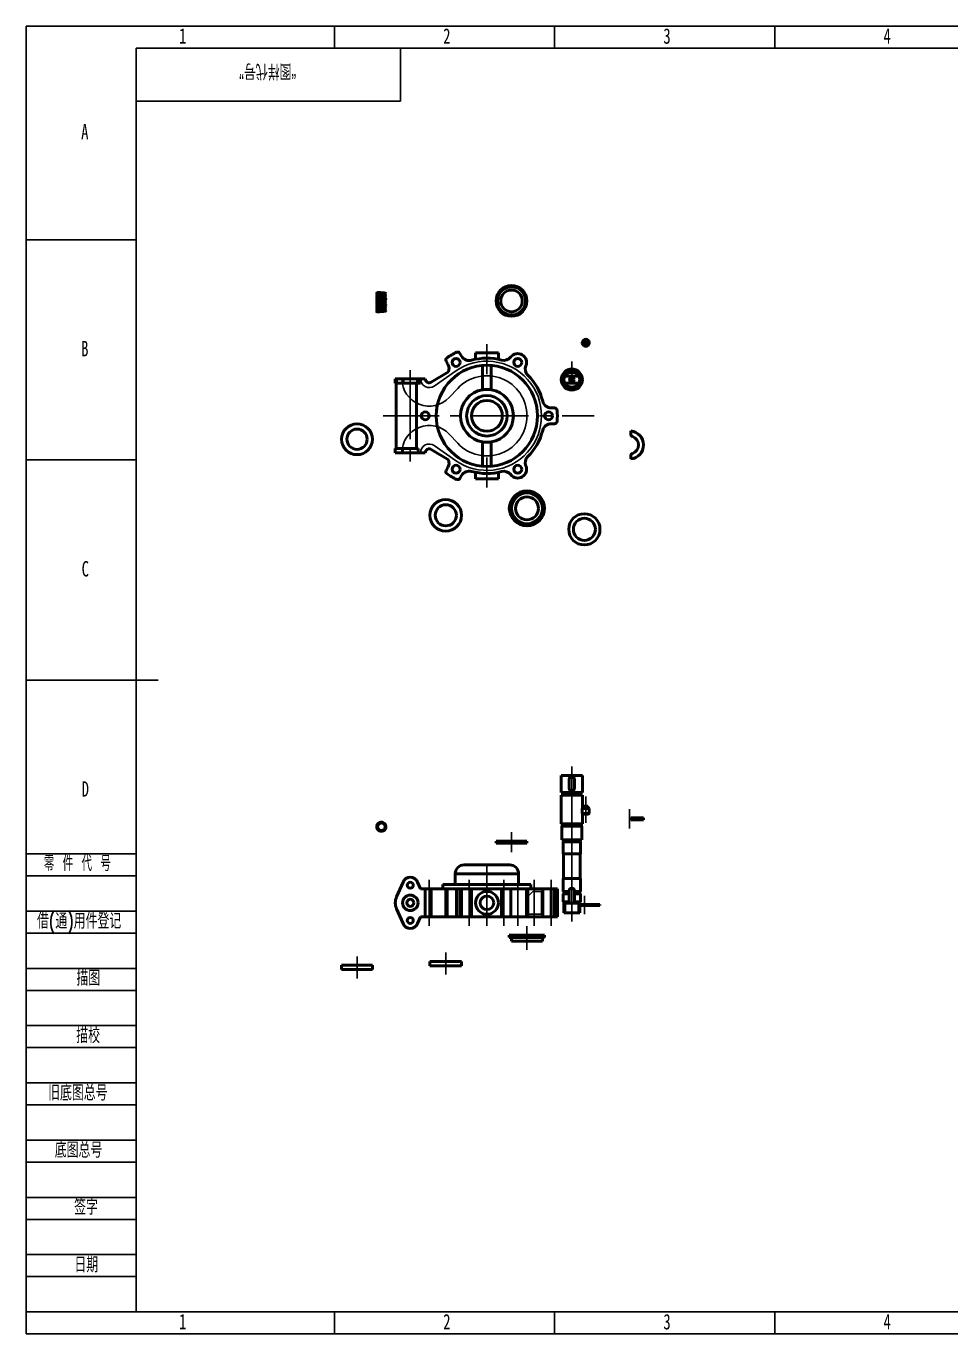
# Model space of a CAD drawing. Header units: millimetres. Extents: x 0 to 420, y 0 to 297.
# Drawn here: x 0 to 210, y 0 to 297 of the extents above; entities that cross this region are included whole.
import ezdxf

# ---------------------------------------------------------------- set-up
doc = ezdxf.new("R2010")
doc.units = ezdxf.units.MM
doc.header["$PDSIZE"] = -1
doc.linetypes.add('CENTERX2', pattern=[20.32, 12.7, -2.54, 2.54, -2.54])
for name, color, linetype in [('10', 7, 'Continuous'), ('5', 7, 'Continuous'), ('9', 7, 'Continuous'), ('SLD-0', 7, 'Continuous')]:
    doc.layers.add(name, color=color, linetype=linetype)
doc.styles.add('SLDTEXTSTYLE0', font='TXT', dxfattribs={"width": 0.7, "bigfont": 'bigfont'})
doc.styles.add('SLDTEXTSTYLE2', font='TXT', dxfattribs={"width": 0.614286, "bigfont": 'bigfont'})
doc.styles.add('SLDTEXTSTYLE4', font='TXT', dxfattribs={"width": 0.7})

msp = doc.modelspace()

# ---------------------------------------------------------------- linework, layer by layer
at = {"color": 7, "linetype": 'Continuous', "lineweight": 50}
for p, q in [((79.85, 236.5), (79.65, 236.5)), ((79.77, 236.39), (79.81, 236.41)), ((102.04, 222.8), (102.04, 221.34)), ((102.04, 222.8), (104.64, 222.8)), ((104.64, 222.8), (107.24, 222.8)), ((107.24, 221.34), (107.24, 222.8)), ((126.3, 225.22), (126.44, 225.22)), ((126.44, 224.98), (126.3, 224.98)), ((127.74, 225.22), (126.44, 225.22)), ((126.44, 224.98), (127.74, 224.98)), ((127.74, 225.22), (127.88, 225.22)), ((127.88, 224.98), (127.74, 224.98)), ((95.4, 220.89), (95.77, 220.25)), ((98.89, 222.05), (98.52, 222.69)), ((103.66, 219.96), (103.66, 214.42)), ((105.62, 214.42), (105.62, 219.96)), ((83.84, 216.9), (83.84, 215.9)), ((83.84, 216.9), (84.12, 216.9)), ((84.12, 215.9), (84.12, 216.9)), ((84.12, 216.9), (85.59, 216.9)), ((85.59, 215.9), (85.59, 216.9)), ((85.59, 216.9), (88.89, 216.9)), ((88.89, 215.9), (88.89, 216.9)), ((88.89, 216.9), (89.55, 216.9)), ((89.55, 215.9), (89.55, 216.9)), ((90.64, 216.9), (89.55, 216.9)), ((92.01, 216.13), (95.89, 218.51)), ((125.53, 217.53), (122.31, 217.53)), ((123.32, 218.64), (123.32, 218.35)), ((123.32, 218.33), (123.32, 218.35)), ((124.52, 218.33), (123.32, 218.33)), ((124.52, 218.35), (124.52, 218.64)), ((124.52, 218.35), (124.52, 218.33)), ((83.84, 215.9), (84.12, 215.9)), ((84.04, 215.9), (84.04, 201.1)), ((84.12, 215.9), (85.59, 215.9)), ((85.59, 215.9), (88.89, 215.9)), ((88.64, 201.1), (88.64, 215.9)), ((88.89, 215.9), (89.55, 215.9)), ((125.53, 215.93), (122.31, 215.93)), ((119.99, 210.3), (119.25, 210.3)), ((119.25, 206.7), (119.99, 206.7)), ((137.31, 204.38), (137.31, 205.07)), ((103.66, 202.58), (103.66, 197.04)), ((105.62, 197.04), (105.62, 202.58)), ((83.84, 201.1), (83.84, 200.1)), ((83.84, 201.1), (85.44, 201.1)), ((83.84, 200.1), (85.44, 200.1)), ((85.44, 201.1), (85.44, 200.1)), ((89.04, 201.1), (85.44, 201.1)), ((89.04, 200.1), (85.44, 200.1)), ((89.04, 200.1), (89.04, 201.1)), ((90.64, 200.1), (89.04, 200.1)), ((92.01, 200.87), (95.89, 198.49)), ((137.31, 198.7), (137.31, 199.4)), ((95.77, 196.74), (95.4, 196.1)), ((98.52, 194.3), (98.89, 194.94)), ((102.04, 195.66), (102.04, 194.2)), ((102.04, 194.2), (104.64, 194.2)), ((104.64, 194.2), (107.24, 194.2)), ((107.24, 194.2), (107.24, 195.66)), ((121.52, 126.83), (121.52, 122.93)), ((126.32, 126.83), (121.52, 126.83)), ((123.32, 125.93), (123.32, 123.93)), ((124.52, 123.93), (124.52, 125.93)), ((126.32, 122.93), (126.32, 126.83)), ((126.32, 122.93), (121.52, 122.93)), ((121.52, 122.33), (121.52, 115.83)), ((126.32, 122.33), (121.52, 122.33)), ((121.92, 122.93), (121.92, 122.33)), ((125.92, 122.33), (125.92, 122.93)), ((126.32, 119.36), (126.32, 122.33)), ((126.99, 120.03), (126.29, 119.33)), ((126.29, 119.33), (126.29, 118.43)), ((127.89, 119.33), (126.29, 119.33)), ((126.99, 120.03), (127.19, 120.03)), ((127.89, 119.33), (127.19, 120.03)), ((127.89, 118.43), (127.89, 119.33)), ((126.32, 115.83), (121.52, 115.83)), ((121.72, 115.83), (121.72, 115.33)), ((126.12, 115.33), (126.12, 115.83)), ((126.29, 118.43), (126.3, 118.43)), ((126.3, 118.43), (126.3, 118.16)), ((126.3, 118.16), (127.88, 118.16)), ((126.3, 118.16), (126.44, 118.03)), ((126.32, 115.83), (126.32, 118.14)), ((126.44, 118.03), (127.74, 118.03)), ((127.74, 118.03), (127.88, 118.16)), ((127.88, 118.43), (127.89, 118.43)), ((127.88, 118.16), (127.88, 118.43)), ((137.31, 117.16), (137.31, 116.76)), ((140.21, 117.16), (137.31, 117.16)), ((140.21, 116.76), (137.31, 116.76)), ((140.21, 116.76), (140.21, 117.16)), ((79.85, 114.95), (79.65, 114.9)), ((79.76, 115.7), (79.73, 115.63)), ((121.62, 115.33), (121.62, 112.23)), ((126.22, 115.33), (121.62, 115.33)), ((126.22, 112.23), (126.22, 115.33)), ((106.73, 111.91), (106.73, 111.41)), ((113.73, 111.91), (106.73, 111.91)), ((113.73, 111.41), (106.73, 111.41)), ((113.73, 111.41), (113.73, 111.91)), ((126.22, 112.23), (121.62, 112.23)), ((121.92, 111.73), (121.92, 109.03)), ((125.92, 111.73), (121.92, 111.73)), ((122.02, 112.23), (122.02, 111.73)), ((125.82, 111.73), (125.82, 112.23)), ((125.92, 109.03), (125.92, 111.73)), ((125.92, 109.03), (121.92, 109.03)), ((122.02, 109.03), (122.02, 103.43)), ((125.82, 103.43), (125.82, 109.03)), ((97.44, 104.49), (97.44, 102.09)), ((111.84, 104.49), (97.44, 104.49)), ((99.44, 106.49), (109.84, 106.49)), ((111.84, 102.09), (111.84, 104.49)), ((85.59, 102.61), (84.12, 99.25)), ((89.55, 101.09), (88.89, 102.61)), ((90.64, 101.09), (89.55, 101.09)), ((90.64, 101.09), (90.64, 94.69)), ((92.01, 101.09), (90.64, 101.09)), ((92.01, 101.09), (92.01, 94.69)), ((92.01, 101.09), (95.32, 101.09)), ((94.64, 102.09), (94.64, 101.09)), ((94.64, 102.09), (114.64, 102.09)), ((95.32, 101.09), (95.32, 94.69)), ((95.32, 101.09), (95.58, 101.09)), ((95.58, 101.09), (95.58, 94.69)), ((97.74, 101.09), (95.58, 101.09)), ((97.74, 94.69), (97.74, 101.09)), ((97.74, 101.09), (98.52, 101.09)), ((98.52, 101.09), (98.52, 94.69)), ((98.89, 101.09), (98.52, 101.09)), ((98.89, 101.09), (98.89, 94.69)), ((101.15, 101.09), (98.89, 101.09)), ((101.15, 101.09), (101.15, 94.69)), ((107.98, 101.09), (101.15, 101.09)), ((107.98, 101.09), (107.98, 94.69)), ((110.06, 101.09), (107.98, 101.09)), ((110.06, 101.09), (110.06, 94.69)), ((113.64, 101.09), (110.06, 101.09)), ((113.64, 94.69), (113.64, 101.09)), ((113.93, 101.09), (113.64, 101.09)), ((113.93, 101.09), (113.93, 94.69)), ((117.31, 101.09), (113.93, 101.09)), ((114.64, 101.09), (114.64, 102.09)), ((117.31, 101.09), (117.31, 94.69)), ((119.25, 101.09), (117.31, 101.09)), ((119.25, 101.09), (119.25, 94.69)), ((119.99, 101.09), (119.25, 101.09)), ((119.99, 94.69), (119.99, 101.09)), ((119.99, 101.09), (120.59, 101.09)), ((120.59, 101.09), (120.59, 94.69)), ((120.64, 101.09), (120.59, 101.09)), ((120.64, 94.69), (120.64, 101.09)), ((121.92, 103.43), (121.92, 100.43)), ((125.92, 103.43), (121.92, 103.43)), ((125.92, 100.43), (125.92, 103.43)), ((123.32, 100.43), (121.92, 100.43)), ((121.92, 99.93), (121.92, 98.1)), ((123.32, 99.93), (121.92, 99.93)), ((121.92, 98.1), (122.19, 97.83)), ((121.92, 98.1), (123.32, 98.1)), ((122.12, 100.43), (122.12, 99.93)), ((123.32, 100.63), (123.32, 100.43)), ((123.32, 99.93), (123.32, 100.43)), ((123.32, 99.93), (123.32, 98.1)), ((123.32, 98.1), (123.32, 97.83)), ((124.52, 100.43), (124.52, 100.63)), ((125.92, 100.43), (124.52, 100.43)), ((124.52, 100.43), (124.52, 99.93)), ((125.92, 99.93), (124.52, 99.93)), ((124.52, 98.1), (124.52, 99.93)), ((124.52, 98.1), (125.92, 98.1)), ((124.52, 97.83), (124.52, 98.1)), ((125.65, 97.83), (125.92, 98.1)), ((125.72, 99.93), (125.72, 100.43)), ((125.92, 98.1), (125.92, 99.93)), ((84.12, 96.53), (85.59, 93.17)), ((122.12, 97.83), (122.12, 95.63)), ((122.12, 97.83), (122.31, 97.83)), ((122.31, 95.63), (122.12, 95.63)), ((122.39, 97.83), (122.31, 97.83)), ((122.31, 95.63), (122.31, 97.83)), ((125.53, 95.63), (122.31, 95.63)), ((122.39, 97.83), (123.32, 97.83)), ((124.52, 97.83), (123.32, 97.83)), ((124.52, 97.83), (125.45, 97.83)), ((125.53, 97.83), (125.45, 97.83)), ((125.53, 97.83), (125.53, 95.63)), ((125.53, 97.83), (125.72, 97.83)), ((125.72, 95.63), (125.53, 95.63)), ((125.72, 95.63), (125.72, 97.83)), ((130.32, 97.51), (125.72, 97.51)), ((130.32, 97.31), (125.72, 97.31)), ((130.32, 97.31), (130.32, 97.51)), ((88.89, 93.17), (89.55, 94.69)), ((90.64, 94.69), (89.55, 94.69)), ((92.01, 94.69), (90.64, 94.69)), ((92.01, 94.69), (95.32, 94.69)), ((95.58, 94.69), (95.32, 94.69)), ((97.74, 94.69), (95.58, 94.69)), ((98.52, 94.69), (97.74, 94.69)), ((98.89, 94.69), (98.52, 94.69)), ((101.15, 94.69), (98.89, 94.69)), ((107.98, 94.69), (101.15, 94.69)), ((110.06, 94.69), (107.98, 94.69)), ((113.64, 94.69), (110.06, 94.69)), ((113.93, 94.69), (113.64, 94.69)), ((117.31, 94.69), (113.93, 94.69)), ((119.25, 94.69), (117.31, 94.69)), ((119.99, 94.69), (119.25, 94.69)), ((120.59, 94.69), (119.99, 94.69)), ((120.64, 94.69), (120.59, 94.69)), ((109.73, 90.58), (109.73, 89.98)), ((117.73, 90.58), (109.73, 90.58)), ((117.73, 89.98), (109.73, 89.98)), ((110.23, 89.98), (110.23, 89.18)), ((117.23, 89.18), (110.23, 89.18)), ((117.23, 89.18), (117.23, 89.98)), ((117.73, 89.98), (117.73, 90.58)), ((71.64, 83.72), (71.64, 82.72)), ((78.64, 83.72), (71.64, 83.72)), ((78.64, 82.72), (78.64, 83.72)), ((91.7, 84.59), (91.7, 83.59)), ((98.9, 84.59), (91.7, 84.59)), ((98.9, 83.59), (91.7, 83.59)), ((98.9, 83.59), (98.9, 84.59)), ((78.64, 82.72), (71.64, 82.72))]:
    msp.add_line(p, q, dxfattribs=at)
at = {"color": 7, "linetype": 'CENTERX2'}
for p, q in [((85.34, 216.9), (89.54, 216.9)), ((81.06, 208.5), (128.98, 208.5))]:
    msp.add_line(p, q, dxfattribs=at)
at = {"color": 7, "linetype": 'Continuous'}
for p, q in [((97.51, 218.65), (92.68, 215.26)), ((97.49, 218.63), (97.49, 218.63)), ((98, 214.73), (96.06, 212.65)), ((98, 202.27), (96.06, 204.34)), ((97.51, 198.35), (92.68, 201.73)), ((97.49, 198.36), (97.49, 198.36)), ((115.06, 100.49), (113.74, 99.09)), ((113.74, 99.09), (113.74, 95.29)), ((115.06, 100.49), (117.04, 100.49)), ((117.04, 95.29), (117.04, 100.49)), ((117.04, 95.29), (113.74, 95.29))]:
    msp.add_line(p, q, dxfattribs=at)
at = {"color": 7, "linetype": 'Continuous', "lineweight": 50, "flags": 128}
msp.add_lwpolyline([(79.63, 115.25), (79.62, 115.17), (79.64, 114.94), (79.72, 114.72), (79.84, 114.53), (80, 114.36), (80.19, 114.24), (80.41, 114.16), (80.64, 114.13), (80.87, 114.14), (81.09, 114.21), (81.29, 114.33), (81.46, 114.48), (81.59, 114.67), (81.68, 114.88), (81.72, 115.11), (81.71, 115.34), (81.64, 115.56), (81.54, 115.76), (81.39, 115.93), (81.04, 116.16), (80.84, 116.21), (80.57, 116.22), (80.24, 116.13), (79.9, 115.89), (79.76, 115.7), (79.66, 115.47), (79.62, 115.22), (79.62, 115.22)], dxfattribs=at)
at = {"color": 7, "linetype": 'Continuous', "lineweight": 50}
for centre, radius in [((110.23, 234.6), 3.5), ((110.23, 234.6), 3.2), ((110.23, 234.6), 2.45), ((104.64, 208.5), 11.5), ((97.64, 220.62), 0.9), ((111.64, 220.62), 0.9), ((123.92, 216.73), 2.4), ((123.92, 216.73), 2.3), ((123.92, 216.73), 0.5), ((123.92, 216.73), 0.2), ((104.64, 208.5), 4.6), ((104.64, 208.5), 3.5), ((90.64, 208.5), 0.9), ((118.64, 208.5), 0.9), ((75.14, 203.18), 3.5), ((75.14, 203.18), 2.3), ((97.64, 196.37), 0.9), ((111.64, 196.37), 0.9), ((113.73, 187.48), 4), ((113.73, 187.48), 3.5), ((95.3, 185.91), 3.6), ((95.3, 185.91), 2.4), ((113.73, 187.48), 2.6), ((126.77, 182.72), 3.55), ((126.77, 182.72), 2.5), ((87.24, 101.89), 0.68), ((87.24, 97.89), 1.75), ((87.24, 97.89), 0.8), ((104.64, 97.89), 2.6), ((104.64, 97.89), 1.55), ((87.24, 93.89), 0.68)]:
    msp.add_circle(centre, radius, dxfattribs=at)
for centre, radius, start, end in [((79.75, 236.5), 0.0966, 178.607, 1.393), ((127.09, 225.1), 0.8, 8.6269, 171.3731), ((127.09, 225.1), 0.665, 10.4008, 169.5992), ((104.64, 208.5), 16, 115.5309, 124.4691), ((98, 222.39), 0.6, 30, 115.5309), ((127.09, 225.1), 0.8, 171.3731, 188.6269), ((127.09, 225.1), 0.8, 188.6269, 351.3731), ((127.09, 225.1), 0.665, 190.4008, 349.5992), ((127.09, 225.1), 0.8, 351.3731, 8.6269), ((95.92, 221.19), 0.6, 124.4691, 210), ((94.04, 219.25), 2, 338.0715, 30), ((100.62, 223.05), 2, 210, 285.4245), ((104.64, 208.5), 13.1, 75.1995, 105.4245), ((108.49, 223.1), 2, 255.1995, 321.7816), ((111.64, 220.62), 2, 338.2184, 141.7816), ((115.35, 219.14), 2, 158.2184, 224.8005), ((91.54, 216.9), 0.9, 180, 301.4417), ((104.64, 208.5), 13.1, 14.5755, 44.8005), ((123.92, 216.73), 2, 107.4576, 72.5424), ((123.92, 216.73), 1.8, 153.6122, 206.3878), ((123.92, 216.73), 1.73, 110.3003, 152.4458), ((123.92, 216.73), 1.73, 27.5542, 69.6997), ((123.92, 216.73), 1.8, 333.6122, 26.3878), ((104.64, 208.5), 6, 99.4108, 260.5892), ((104.64, 208.5), 6, 279.4108, 80.5892), ((123.92, 216.73), 1.73, 207.5542, 332.4458), ((119.25, 212.3), 2, 194.5755, 270), ((119.99, 209.7), 0.6, 4.4691, 90), ((104.64, 208.5), 16, 355.5309, 4.4691), ((104.64, 208.5), 13.1, 315.1995, 345.4245), ((119.25, 204.7), 2, 90, 165.4245), ((119.99, 207.3), 0.6, 270, 355.5309), ((137.01, 201.89), 3.2, 275.3794, 84.6206), ((137.91, 204.38), 0.6, 180, 250.1461), ((137.01, 201.89), 2.05, 289.8539, 70.1461), ((91.54, 200.1), 0.9, 58.5583, 180), ((115.35, 197.86), 2, 135.1995, 201.7816), ((137.91, 199.4), 0.6, 109.8539, 180), ((95.92, 195.8), 0.6, 150, 235.5309), ((94.04, 197.74), 2, 330, 21.9285), ((111.64, 196.37), 2, 218.2184, 21.7816), ((104.64, 208.5), 16, 235.5309, 244.4691), ((98, 194.6), 0.6, 244.4691, 330), ((100.62, 193.94), 2, 74.5755, 150), ((104.64, 208.5), 13.1, 254.5755, 284.8005), ((108.49, 193.9), 2, 38.2184, 104.8005), ((79.62, 115.41), 0.51, 273.6821, 296.3166), ((99.44, 104.49), 2, 90, 180), ((109.84, 104.49), 2, 0, 90), ((87.24, 101.89), 1.8, 23.5782, 156.4218), ((87.24, 97.89), 3.4, 156.4218, 203.5782), ((87.24, 93.89), 1.8, 203.5782, 336.4218)]:
    msp.add_arc(centre, radius, start, end, dxfattribs=at)
at = {"color": 7, "linetype": 'Continuous'}
for centre, radius, start, end in [((104.64, 208.5), 12.4, 234.8035, 125.1965), ((91.54, 216.9), 6.2, 180, 316.8064), ((91.54, 216.9), 2, 180, 305.0511), ((104.64, 208.5), 9.1, 223.1936, 136.8064), ((91.54, 200.1), 6.2, 43.1936, 180), ((91.54, 200.1), 2, 54.9489, 180)]:
    msp.add_arc(centre, radius, start, end, dxfattribs=at)
at = {"color": 7, "linetype": 'Continuous', "lineweight": 50}
for points, knots in [([(79.62, 236.5), (79.62, 236.49), (79.62, 236.47), (79.62, 236.45), (79.64, 236.41), (79.67, 236.39), (79.7, 236.37), (79.71, 236.37), (79.72, 236.37)], [0, 0, 0, 0, 0.132687, 0.313532, 0.519332, 0.752029, 0.876916, 1, 1, 1, 1]), ([(79.62, 236.46), (79.62, 236.46), (79.62, 236.45), (79.64, 236.42), (79.67, 236.4), (79.7, 236.39), (79.72, 236.39), (79.72, 236.39)], [0, 0, 0, 0, 0.1149, 0.376717, 0.672826, 0.831765, 1, 1, 1, 1]), ([(79.72, 236.11), (79.71, 236.1), (79.7, 236.1), (79.67, 236.09), (79.64, 236.06), (79.62, 236.03), (79.62, 236), (79.62, 235.97), (79.64, 235.93), (79.67, 235.91), (79.7, 235.89), (79.71, 235.89), (79.72, 235.89)], [0, 0, 0, 0, 0.075589, 0.147365, 0.281096, 0.399296, 0.503, 0.60658, 0.724453, 0.85773, 0.92926, 1, 1, 1, 1]), ([(79.62, 236), (79.62, 235.99), (79.62, 235.97), (79.64, 235.94), (79.67, 235.92), (79.7, 235.91), (79.72, 235.91), (79.72, 235.91)], [0, 0, 0, 0, 0.206255, 0.441245, 0.707013, 0.849666, 1, 1, 1, 1]), ([(79.72, 235.63), (79.71, 235.62), (79.7, 235.62), (79.67, 235.61), (79.64, 235.58), (79.62, 235.55), (79.62, 235.52), (79.62, 235.49), (79.64, 235.45), (79.67, 235.43), (79.7, 235.41), (79.71, 235.41), (79.72, 235.41)], [0, 0, 0, 0, 0.07527, 0.147051, 0.280791, 0.399, 0.502713, 0.606301, 0.724183, 0.857471, 0.929006, 1, 1, 1, 1]), ([(79.62, 235.52), (79.62, 235.51), (79.62, 235.49), (79.64, 235.46), (79.67, 235.44), (79.7, 235.43), (79.72, 235.43), (79.72, 235.43)], [0, 0, 0, 0, 0.206391, 0.441535, 0.707477, 0.850223, 1, 1, 1, 1]), ([(79.72, 235.15), (79.71, 235.14), (79.7, 235.14), (79.67, 235.13), (79.64, 235.1), (79.62, 235.07), (79.62, 235.04), (79.62, 235.01), (79.64, 234.97), (79.67, 234.95), (79.7, 234.93), (79.71, 234.93), (79.72, 234.93)], [0, 0, 0, 0, 0.074954, 0.146739, 0.280488, 0.398705, 0.502425, 0.606021, 0.723911, 0.857208, 0.928748, 1, 1, 1, 1]), ([(79.62, 235.04), (79.62, 235.03), (79.62, 235.01), (79.64, 234.98), (79.67, 234.96), (79.7, 234.95), (79.72, 234.95), (79.72, 234.95)], [0, 0, 0, 0, 0.206525, 0.441822, 0.707935, 0.850773, 1, 1, 1, 1]), ([(79.72, 234.67), (79.71, 234.66), (79.7, 234.66), (79.67, 234.65), (79.64, 234.62), (79.62, 234.59), (79.62, 234.56), (79.62, 234.53), (79.64, 234.49), (79.67, 234.47), (79.7, 234.45), (79.71, 234.45), (79.72, 234.45)], [0, 0, 0, 0, 0.074641, 0.146431, 0.280187, 0.39841, 0.502137, 0.605739, 0.723636, 0.856941, 0.928485, 1, 1, 1, 1]), ([(79.67, 236.39), (79.67, 236.38), (79.69, 236.37), (79.75, 236.35), (79.85, 236.33), (79.94, 236.32), (79.98, 236.32)], [0, 0, 0, 0, 0.254868, 0.506416, 0.757387, 1, 1, 1, 1]), ([(81.57, 236.32), (81.56, 236.32), (81.56, 236.31), (81.48, 236.3), (81.38, 236.28), (81.23, 236.27), (81.03, 236.25), (80.79, 236.23), (80.5, 236.2), (80.23, 236.18), (79.99, 236.16), (79.83, 236.14), (79.7, 236.11), (79.68, 236.09), (79.67, 236.08)], [0, 0, 0, 0, 0.0779904, 0.1499968, 0.2153298, 0.2731215, 0.3690518, 0.4391624, 0.528632, 0.6506929, 0.724817, 0.8080757, 0.8991778, 1, 1, 1, 1]), ([(79.67, 235.91), (79.67, 235.9), (79.69, 235.89), (79.75, 235.87), (79.85, 235.85), (79.94, 235.84), (79.98, 235.84)], [0, 0, 0, 0, 0.2545487, 0.5060935, 0.7570676, 1, 1, 1, 1]), ([(81.57, 235.84), (81.56, 235.84), (81.56, 235.83), (81.48, 235.82), (81.38, 235.8), (81.23, 235.79), (81.03, 235.77), (80.79, 235.75), (80.5, 235.72), (80.23, 235.7), (79.99, 235.68), (79.83, 235.66), (79.7, 235.63), (79.68, 235.61), (79.67, 235.6)], [0, 0, 0, 0, 0.077914, 0.149919, 0.215253, 0.273044, 0.368973, 0.439084, 0.528552, 0.650613, 0.724735, 0.807994, 0.899095, 1, 1, 1, 1]), ([(79.67, 235.43), (79.67, 235.42), (79.69, 235.41), (79.75, 235.39), (79.85, 235.37), (79.94, 235.36), (79.98, 235.36)], [0, 0, 0, 0, 0.2542297, 0.5057712, 0.7567484, 1, 1, 1, 1]), ([(81.57, 235.36), (81.56, 235.36), (81.56, 235.35), (81.48, 235.34), (81.38, 235.32), (81.23, 235.31), (81.03, 235.29), (80.79, 235.27), (80.51, 235.24), (80.23, 235.22), (79.99, 235.2), (79.83, 235.18), (79.7, 235.15), (79.68, 235.13), (79.67, 235.12)], [0, 0, 0, 0, 0.0778378, 0.1498414, 0.2151756, 0.272966, 0.3688936, 0.4390066, 0.5284711, 0.6505332, 0.7246532, 0.8079124, 0.8990122, 1, 1, 1, 1]), ([(79.67, 234.95), (79.67, 234.94), (79.69, 234.93), (79.75, 234.91), (79.85, 234.89), (79.94, 234.88), (79.98, 234.88)], [0, 0, 0, 0, 0.253911, 0.505449, 0.756429, 1, 1, 1, 1]), ([(81.57, 234.88), (81.56, 234.88), (81.56, 234.87), (81.48, 234.86), (81.38, 234.84), (81.23, 234.83), (81.04, 234.81), (80.79, 234.79), (80.51, 234.76), (80.23, 234.74), (80, 234.72), (79.83, 234.7), (79.7, 234.67), (79.68, 234.65), (79.67, 234.64)], [0, 0, 0, 0, 0.0777615, 0.1497638, 0.2150985, 0.2728883, 0.3688144, 0.4389287, 0.5283906, 0.6504534, 0.7245713, 0.8078307, 0.8989295, 1, 1, 1, 1]), ([(79.77, 235.91), (79.77, 235.92), (79.78, 235.93), (79.85, 235.94), (79.95, 235.95), (80.11, 235.97), (80.3, 235.99), (80.54, 236.01), (80.83, 236.03), (81.11, 236.05), (81.34, 236.08), (81.51, 236.1), (81.64, 236.12), (81.66, 236.14), (81.67, 236.15)], [0, 0, 0, 0, 0.077817, 0.149113, 0.214072, 0.272858, 0.367737, 0.43839, 0.528015, 0.650103, 0.72433, 0.806693, 0.899079, 1, 1, 1, 1]), ([(79.77, 235.43), (79.77, 235.44), (79.78, 235.45), (79.85, 235.46), (79.95, 235.47), (80.11, 235.49), (80.3, 235.51), (80.54, 235.53), (80.83, 235.55), (81.11, 235.57), (81.34, 235.6), (81.51, 235.62), (81.64, 235.64), (81.66, 235.66), (81.67, 235.67)], [0, 0, 0, 0, 0.077894, 0.149189, 0.21415, 0.272937, 0.367815, 0.43847, 0.528094, 0.650185, 0.72441, 0.806775, 0.899161, 1, 1, 1, 1]), ([(79.77, 234.95), (79.77, 234.96), (79.78, 234.97), (79.85, 234.98), (79.95, 234.99), (80.11, 235.01), (80.3, 235.03), (80.54, 235.05), (80.83, 235.07), (81.11, 235.09), (81.34, 235.12), (81.51, 235.14), (81.64, 235.16), (81.66, 235.18), (81.67, 235.19)], [0, 0, 0, 0, 0.077971, 0.149265, 0.214228, 0.273015, 0.367894, 0.43855, 0.528173, 0.650266, 0.724491, 0.806858, 0.899244, 1, 1, 1, 1]), ([(79.77, 234.47), (79.77, 234.48), (79.78, 234.49), (79.85, 234.5), (79.95, 234.51), (80.11, 234.53), (80.3, 234.55), (80.54, 234.57), (80.83, 234.59), (81.11, 234.61), (81.34, 234.64), (81.51, 234.66), (81.64, 234.68), (81.66, 234.7), (81.67, 234.71)], [0, 0, 0, 0, 0.078048, 0.149341, 0.214306, 0.273094, 0.367972, 0.43863, 0.528252, 0.650347, 0.724571, 0.80694, 0.899327, 1, 1, 1, 1]), ([(79.85, 236.5), (79.83, 236.5), (79.8, 236.5), (79.84, 236.5), (79.96, 236.5), (80.08, 236.5), (80.14, 236.5), (80.17, 236.5), (80.18, 236.5), (80.19, 236.5)], [0, 0, 0, 0, 0.178757, 0.453168, 0.73003, 0.877472, 0.951192, 0.988058, 1, 1, 1, 1]), ([(79.98, 236.32), (80.04, 236.31), (80.17, 236.3), (80.41, 236.28), (80.66, 236.26), (80.83, 236.24), (80.91, 236.24)], [0, 0, 0, 0, 0.241739, 0.493913, 0.752915, 1, 1, 1, 1]), ([(79.98, 235.84), (80.04, 235.83), (80.17, 235.82), (80.41, 235.8), (80.66, 235.78), (80.83, 235.76), (80.91, 235.76)], [0, 0, 0, 0, 0.241498, 0.493676, 0.752678, 1, 1, 1, 1]), ([(79.98, 235.36), (80.04, 235.35), (80.17, 235.34), (80.41, 235.32), (80.66, 235.3), (80.83, 235.28), (80.91, 235.28)], [0, 0, 0, 0, 0.2412577, 0.493439, 0.7524404, 1, 1, 1, 1]), ([(79.98, 234.88), (80.04, 234.87), (80.17, 234.86), (80.41, 234.84), (80.66, 234.82), (80.83, 234.8), (80.91, 234.8)], [0, 0, 0, 0, 0.241017, 0.493202, 0.752203, 1, 1, 1, 1]), ([(81.67, 236.32), (81.66, 236.33), (81.64, 236.35), (81.53, 236.37), (81.37, 236.4), (81.14, 236.42), (80.86, 236.44), (80.56, 236.47), (80.32, 236.49), (80.21, 236.5), (80.19, 236.5)], [0, 0, 0, 0, 0.121931, 0.24813, 0.379862, 0.516043, 0.656384, 0.801982, 0.951526, 1, 1, 1, 1]), ([(81.67, 235.84), (81.66, 235.85), (81.64, 235.87), (81.53, 235.89), (81.37, 235.92), (81.13, 235.94), (80.86, 235.96), (80.61, 235.98), (80.47, 235.99), (80.43, 236)], [0, 0, 0, 0, 0.140374, 0.285513, 0.43702, 0.59364, 0.755049, 0.922498, 1, 1, 1, 1]), ([(81.67, 235.36), (81.66, 235.37), (81.64, 235.39), (81.53, 235.41), (81.37, 235.44), (81.13, 235.46), (80.86, 235.48), (80.61, 235.5), (80.47, 235.51), (80.43, 235.52)], [0, 0, 0, 0, 0.140514, 0.28565, 0.437159, 0.593775, 0.755185, 0.922631, 1, 1, 1, 1]), ([(81.67, 234.88), (81.66, 234.89), (81.64, 234.91), (81.53, 234.93), (81.37, 234.96), (81.13, 234.98), (80.86, 235), (80.61, 235.02), (80.47, 235.03), (80.43, 235.04)], [0, 0, 0, 0, 0.140654, 0.285787, 0.437297, 0.593909, 0.755322, 0.922764, 1, 1, 1, 1]), ([(81.61, 236.15), (81.6, 236.15), (81.59, 236.15), (81.56, 236.16), (81.54, 236.18), (81.52, 236.21), (81.52, 236.24), (81.52, 236.26), (81.54, 236.3), (81.56, 236.32), (81.59, 236.33), (81.6, 236.33), (81.61, 236.33)], [0, 0, 0, 0, 0.078534, 0.152376, 0.287541, 0.403748, 0.502741, 0.60167, 0.717716, 0.852624, 0.926287, 1, 1, 1, 1]), ([(81.61, 235.67), (81.6, 235.67), (81.59, 235.67), (81.56, 235.68), (81.54, 235.7), (81.52, 235.73), (81.52, 235.76), (81.52, 235.78), (81.54, 235.82), (81.56, 235.84), (81.59, 235.85), (81.6, 235.85), (81.61, 235.85)], [0, 0, 0, 0, 0.078215, 0.152063, 0.287238, 0.403454, 0.502454, 0.601391, 0.717446, 0.852365, 0.926033, 1, 1, 1, 1]), ([(81.61, 235.19), (81.6, 235.19), (81.59, 235.19), (81.56, 235.2), (81.54, 235.22), (81.52, 235.25), (81.52, 235.28), (81.52, 235.3), (81.54, 235.34), (81.56, 235.36), (81.59, 235.37), (81.6, 235.37), (81.61, 235.37)], [0, 0, 0, 0, 0.0779, 0.151753, 0.286936, 0.40316, 0.502167, 0.60111, 0.717174, 0.852102, 0.925775, 1, 1, 1, 1]), ([(81.61, 234.71), (81.6, 234.71), (81.59, 234.71), (81.56, 234.72), (81.54, 234.74), (81.52, 234.77), (81.52, 234.8), (81.52, 234.82), (81.54, 234.86), (81.56, 234.88), (81.59, 234.89), (81.6, 234.89), (81.61, 234.89)], [0, 0, 0, 0, 0.0775884, 0.1514453, 0.2866362, 0.402867, 0.50188, 0.6008291, 0.7168994, 0.851835, 0.9255133, 1, 1, 1, 1]), ([(81.57, 236.33), (81.58, 236.33), (81.59, 236.34), (81.61, 236.34), (81.61, 236.35)], [0, 0, 0, 0, 0.484569, 1, 1, 1, 1]), ([(81.57, 235.85), (81.58, 235.85), (81.59, 235.86), (81.61, 235.86), (81.61, 235.87)], [0, 0, 0, 0, 0.485618, 1, 1, 1, 1]), ([(81.57, 235.37), (81.58, 235.37), (81.59, 235.38), (81.61, 235.38), (81.61, 235.39)], [0, 0, 0, 0, 0.486659, 1, 1, 1, 1]), ([(81.57, 234.89), (81.58, 234.89), (81.59, 234.9), (81.61, 234.9), (81.61, 234.91)], [0, 0, 0, 0, 0.487691, 1, 1, 1, 1]), ([(79.62, 234.56), (79.62, 234.55), (79.62, 234.53), (79.64, 234.5), (79.67, 234.48), (79.7, 234.47), (79.72, 234.47), (79.72, 234.47)], [0, 0, 0, 0, 0.206658, 0.442105, 0.708388, 0.851318, 1, 1, 1, 1]), ([(79.72, 234.19), (79.71, 234.18), (79.7, 234.18), (79.67, 234.17), (79.64, 234.14), (79.62, 234.11), (79.62, 234.08), (79.62, 234.05), (79.64, 234.01), (79.67, 233.99), (79.7, 233.97), (79.71, 233.97), (79.72, 233.97)], [0, 0, 0, 0, 0.074333, 0.146125, 0.279887, 0.398116, 0.501848, 0.605456, 0.72336, 0.856671, 0.928219, 1, 1, 1, 1]), ([(79.62, 234.08), (79.62, 234.07), (79.62, 234.05), (79.64, 234.02), (79.67, 234), (79.7, 233.99), (79.72, 233.99), (79.72, 233.99)], [0, 0, 0, 0, 0.20679, 0.442386, 0.708836, 0.851856, 1, 1, 1, 1]), ([(79.72, 233.71), (79.71, 233.7), (79.7, 233.7), (79.67, 233.69), (79.64, 233.66), (79.62, 233.63), (79.62, 233.6), (79.62, 233.57), (79.64, 233.53), (79.67, 233.51), (79.7, 233.49), (79.71, 233.49), (79.72, 233.49)], [0, 0, 0, 0, 0.074027, 0.145822, 0.279589, 0.397823, 0.501559, 0.605172, 0.723081, 0.856398, 0.927948, 1, 1, 1, 1]), ([(79.62, 233.6), (79.62, 233.59), (79.62, 233.57), (79.64, 233.54), (79.67, 233.52), (79.7, 233.51), (79.72, 233.51), (79.72, 233.51)], [0, 0, 0, 0, 0.206919, 0.442662, 0.709279, 0.852387, 1, 1, 1, 1]), ([(79.72, 233.23), (79.71, 233.22), (79.7, 233.22), (79.67, 233.21), (79.64, 233.18), (79.62, 233.15), (79.62, 233.12), (79.62, 233.09), (79.64, 233.05), (79.67, 233.03), (79.7, 233.01), (79.71, 233.01), (79.72, 233.01)], [0, 0, 0, 0, 0.073726, 0.145522, 0.279293, 0.397531, 0.50127, 0.604887, 0.722799, 0.856121, 0.927674, 1, 1, 1, 1]), ([(79.62, 233.12), (79.62, 233.11), (79.62, 233.09), (79.64, 233.06), (79.67, 233.04), (79.7, 233.03), (79.72, 233.03), (79.72, 233.03)], [0, 0, 0, 0, 0.207048, 0.442936, 0.709716, 0.852912, 1, 1, 1, 1]), ([(79.72, 232.75), (79.71, 232.74), (79.7, 232.74), (79.67, 232.73), (79.64, 232.7), (79.62, 232.67), (79.62, 232.64), (79.62, 232.61), (79.64, 232.57), (79.67, 232.55), (79.7, 232.53), (79.71, 232.53), (79.72, 232.53)], [0, 0, 0, 0, 0.0734277, 0.1452258, 0.278999, 0.397239, 0.5009813, 0.6046004, 0.7225163, 0.855841, 0.9273952, 1, 1, 1, 1]), ([(79.62, 232.64), (79.62, 232.63), (79.62, 232.61), (79.64, 232.58), (79.67, 232.56), (79.7, 232.55), (79.72, 232.55), (79.72, 232.55)], [0, 0, 0, 0, 0.207174, 0.443206, 0.710148, 0.853431, 1, 1, 1, 1]), ([(79.72, 232.27), (79.71, 232.26), (79.7, 232.26), (79.67, 232.25), (79.64, 232.22), (79.62, 232.19), (79.62, 232.16), (79.62, 232.13), (79.63, 232.11), (79.64, 232.09)], [0, 0, 0, 0, 0.1017181, 0.2015792, 0.3876397, 0.552096, 0.6963883, 0.8405096, 1, 1, 1, 1]), ([(79.62, 232.16), (79.62, 232.15), (79.62, 232.13), (79.63, 232.11), (79.65, 232.1), (79.65, 232.09)], [0, 0, 0, 0, 0.403437, 0.863067, 1, 1, 1, 1]), ([(79.84, 232.1), (79.84, 232.1), (79.85, 232.1), (79.85, 232.1), (79.85, 232.1), (79.85, 232.1), (79.85, 232.1), (79.85, 232.1), (79.84, 232.1), (79.84, 232.1), (79.83, 232.1), (79.79, 232.1), (79.71, 232.1), (79.65, 232.1), (79.65, 232.1), (79.65, 232.1)], [0, 0, 0, 0, 0.115632, 0.147337, 0.158525, 0.172487, 0.177632, 0.182819, 0.187448, 0.194792, 0.209322, 0.260523, 0.468652, 0.884541, 1, 1, 1, 1]), ([(79.67, 234.47), (79.67, 234.46), (79.69, 234.45), (79.75, 234.43), (79.85, 234.41), (79.94, 234.4), (79.98, 234.4)], [0, 0, 0, 0, 0.253592, 0.505127, 0.75611, 1, 1, 1, 1]), ([(81.57, 234.4), (81.56, 234.4), (81.56, 234.39), (81.48, 234.38), (81.38, 234.36), (81.23, 234.35), (81.04, 234.33), (80.79, 234.31), (80.51, 234.28), (80.23, 234.26), (80, 234.24), (79.83, 234.22), (79.7, 234.19), (79.68, 234.17), (79.67, 234.16)], [0, 0, 0, 0, 0.077685, 0.149686, 0.215021, 0.272811, 0.368735, 0.438851, 0.52831, 0.650374, 0.724489, 0.807749, 0.898847, 1, 1, 1, 1]), ([(79.67, 233.99), (79.67, 233.98), (79.69, 233.97), (79.75, 233.95), (79.85, 233.93), (79.94, 233.92), (79.98, 233.92)], [0, 0, 0, 0, 0.253272, 0.504804, 0.755791, 1, 1, 1, 1]), ([(81.57, 233.92), (81.56, 233.92), (81.56, 233.91), (81.48, 233.9), (81.38, 233.88), (81.23, 233.87), (81.04, 233.85), (80.79, 233.83), (80.51, 233.8), (80.23, 233.78), (80, 233.76), (79.83, 233.74), (79.7, 233.71), (79.68, 233.69), (79.67, 233.68)], [0, 0, 0, 0, 0.077609, 0.149608, 0.214944, 0.272733, 0.368656, 0.438773, 0.52823, 0.650294, 0.724408, 0.807667, 0.898764, 1, 1, 1, 1]), ([(79.67, 233.51), (79.67, 233.5), (79.69, 233.49), (79.75, 233.47), (79.85, 233.45), (79.94, 233.44), (79.98, 233.44)], [0, 0, 0, 0, 0.252953, 0.504482, 0.755472, 1, 1, 1, 1]), ([(81.57, 233.44), (81.56, 233.44), (81.56, 233.43), (81.48, 233.42), (81.38, 233.4), (81.23, 233.39), (81.04, 233.37), (80.79, 233.35), (80.51, 233.32), (80.23, 233.3), (80, 233.28), (79.83, 233.26), (79.7, 233.23), (79.68, 233.21), (79.67, 233.2)], [0, 0, 0, 0, 0.077533, 0.149531, 0.214867, 0.272655, 0.368577, 0.438695, 0.528149, 0.650214, 0.724326, 0.807586, 0.898681, 1, 1, 1, 1]), ([(79.67, 233.03), (79.67, 233.02), (79.69, 233.01), (79.75, 232.99), (79.85, 232.97), (79.94, 232.96), (79.98, 232.96)], [0, 0, 0, 0, 0.252634, 0.50416, 0.755152, 1, 1, 1, 1]), ([(81.57, 232.96), (81.56, 232.96), (81.56, 232.95), (81.48, 232.94), (81.38, 232.92), (81.23, 232.91), (81.04, 232.89), (80.79, 232.87), (80.51, 232.84), (80.23, 232.82), (80, 232.8), (79.83, 232.78), (79.7, 232.75), (79.68, 232.73), (79.67, 232.72)], [0, 0, 0, 0, 0.0774564, 0.149453, 0.21479, 0.2725774, 0.3684979, 0.4386173, 0.5280688, 0.6501342, 0.7242438, 0.8075041, 0.8985984, 1, 1, 1, 1]), ([(79.67, 232.55), (79.67, 232.54), (79.69, 232.53), (79.75, 232.51), (79.85, 232.49), (79.94, 232.48), (79.98, 232.48)], [0, 0, 0, 0, 0.252315, 0.503837, 0.754833, 1, 1, 1, 1]), ([(81.57, 232.48), (81.56, 232.48), (81.56, 232.47), (81.48, 232.46), (81.38, 232.44), (81.23, 232.43), (81.04, 232.41), (80.79, 232.39), (80.51, 232.36), (80.23, 232.34), (80, 232.32), (79.83, 232.3), (79.7, 232.27), (79.68, 232.25), (79.67, 232.24)], [0, 0, 0, 0, 0.07738, 0.149375, 0.214713, 0.2725, 0.368419, 0.438539, 0.527988, 0.650054, 0.724162, 0.807422, 0.898516, 1, 1, 1, 1]), ([(79.77, 233.99), (79.77, 234), (79.78, 234.01), (79.85, 234.02), (79.95, 234.03), (80.11, 234.05), (80.3, 234.07), (80.54, 234.09), (80.83, 234.11), (81.11, 234.13), (81.34, 234.16), (81.51, 234.18), (81.64, 234.2), (81.66, 234.22), (81.67, 234.23)], [0, 0, 0, 0, 0.078125, 0.149417, 0.214385, 0.273172, 0.36805, 0.43871, 0.52833, 0.650429, 0.724652, 0.807022, 0.899409, 1, 1, 1, 1]), ([(79.77, 233.51), (79.77, 233.52), (79.78, 233.53), (79.85, 233.54), (79.95, 233.55), (80.11, 233.57), (80.3, 233.59), (80.54, 233.61), (80.83, 233.63), (81.11, 233.65), (81.34, 233.68), (81.51, 233.7), (81.64, 233.72), (81.66, 233.74), (81.67, 233.75)], [0, 0, 0, 0, 0.078202, 0.149493, 0.214463, 0.27325, 0.368129, 0.438789, 0.528409, 0.65051, 0.724732, 0.807105, 0.899492, 1, 1, 1, 1]), ([(79.77, 233.03), (79.77, 233.04), (79.78, 233.05), (79.85, 233.06), (79.95, 233.07), (80.11, 233.09), (80.3, 233.11), (80.55, 233.13), (80.83, 233.15), (81.11, 233.17), (81.34, 233.2), (81.51, 233.22), (81.64, 233.24), (81.66, 233.26), (81.67, 233.27)], [0, 0, 0, 0, 0.0782789, 0.1495693, 0.2145406, 0.2733289, 0.368207, 0.4388692, 0.5284882, 0.6505914, 0.7248126, 0.8071868, 0.8995746, 1, 1, 1, 1]), ([(79.77, 232.55), (79.77, 232.56), (79.78, 232.57), (79.85, 232.58), (79.96, 232.59), (80.11, 232.61), (80.3, 232.63), (80.55, 232.65), (80.83, 232.67), (81.11, 232.69), (81.34, 232.72), (81.51, 232.74), (81.64, 232.76), (81.66, 232.78), (81.67, 232.79)], [0, 0, 0, 0, 0.0783559, 0.1496453, 0.2146187, 0.2734073, 0.3682854, 0.4389491, 0.5285671, 0.6506728, 0.7248931, 0.8072691, 0.8996573, 1, 1, 1, 1]), ([(79.84, 232.1), (79.85, 232.1), (79.87, 232.1), (79.96, 232.11), (80.11, 232.13), (80.3, 232.15), (80.55, 232.17), (80.83, 232.19), (81.11, 232.21), (81.34, 232.24), (81.51, 232.26), (81.64, 232.28), (81.66, 232.3), (81.67, 232.31)], [0, 0, 0, 0, 0.025559, 0.100023, 0.167397, 0.276129, 0.357113, 0.459817, 0.599756, 0.684813, 0.77922, 0.885099, 1, 1, 1, 1]), ([(80.07, 232.1), (80.02, 232.1), (79.92, 232.1), (79.87, 232.1), (79.85, 232.1)], [0, 0, 0, 0, 0.453994, 1, 1, 1, 1]), ([(79.98, 234.4), (80.04, 234.39), (80.17, 234.38), (80.41, 234.36), (80.66, 234.34), (80.83, 234.32), (80.91, 234.32)], [0, 0, 0, 0, 0.240776, 0.492964, 0.751966, 1, 1, 1, 1]), ([(79.98, 233.92), (80.04, 233.91), (80.17, 233.9), (80.41, 233.88), (80.66, 233.86), (80.83, 233.84), (80.91, 233.84)], [0, 0, 0, 0, 0.240536, 0.492727, 0.751728, 1, 1, 1, 1]), ([(79.98, 233.44), (80.04, 233.43), (80.17, 233.42), (80.41, 233.4), (80.66, 233.38), (80.83, 233.36), (80.91, 233.36)], [0, 0, 0, 0, 0.240295, 0.49249, 0.751491, 1, 1, 1, 1]), ([(79.98, 232.96), (80.04, 232.95), (80.17, 232.94), (80.41, 232.92), (80.66, 232.9), (80.83, 232.88), (80.91, 232.88)], [0, 0, 0, 0, 0.240054, 0.492252, 0.751254, 1, 1, 1, 1]), ([(79.98, 232.48), (80.04, 232.47), (80.17, 232.46), (80.41, 232.44), (80.66, 232.42), (80.83, 232.4), (80.91, 232.4)], [0, 0, 0, 0, 0.239813, 0.492015, 0.751016, 1, 1, 1, 1]), ([(81.67, 234.4), (81.66, 234.41), (81.64, 234.43), (81.53, 234.45), (81.36, 234.48), (81.13, 234.5), (80.86, 234.52), (80.61, 234.54), (80.47, 234.55), (80.43, 234.56)], [0, 0, 0, 0, 0.140794, 0.285924, 0.437436, 0.594044, 0.755459, 0.922897, 1, 1, 1, 1]), ([(81.67, 233.92), (81.66, 233.93), (81.64, 233.95), (81.53, 233.97), (81.36, 234), (81.13, 234.02), (80.86, 234.04), (80.61, 234.06), (80.47, 234.07), (80.43, 234.08)], [0, 0, 0, 0, 0.140934, 0.286061, 0.437575, 0.594179, 0.755595, 0.92303, 1, 1, 1, 1]), ([(81.67, 233.44), (81.66, 233.45), (81.64, 233.47), (81.53, 233.49), (81.36, 233.52), (81.13, 233.54), (80.86, 233.56), (80.61, 233.58), (80.47, 233.59), (80.43, 233.6)], [0, 0, 0, 0, 0.141075, 0.286198, 0.437713, 0.594314, 0.755732, 0.923164, 1, 1, 1, 1]), ([(81.67, 232.96), (81.66, 232.97), (81.64, 232.99), (81.53, 233.01), (81.36, 233.04), (81.13, 233.06), (80.86, 233.08), (80.61, 233.1), (80.47, 233.11), (80.43, 233.12)], [0, 0, 0, 0, 0.141215, 0.286335, 0.437852, 0.594448, 0.755869, 0.923297, 1, 1, 1, 1]), ([(81.67, 232.48), (81.66, 232.49), (81.64, 232.51), (81.53, 232.53), (81.36, 232.56), (81.13, 232.58), (80.86, 232.6), (80.61, 232.62), (80.47, 232.63), (80.43, 232.64)], [0, 0, 0, 0, 0.141355, 0.286472, 0.437991, 0.594583, 0.756005, 0.92343, 1, 1, 1, 1]), ([(81.61, 234.23), (81.6, 234.23), (81.59, 234.23), (81.56, 234.24), (81.54, 234.26), (81.52, 234.29), (81.52, 234.32), (81.52, 234.34), (81.54, 234.38), (81.56, 234.4), (81.59, 234.41), (81.6, 234.41), (81.61, 234.41)], [0, 0, 0, 0, 0.07728, 0.151141, 0.286338, 0.402574, 0.501592, 0.600547, 0.716623, 0.851565, 0.925247, 1, 1, 1, 1]), ([(81.61, 233.75), (81.6, 233.75), (81.59, 233.75), (81.56, 233.76), (81.54, 233.78), (81.52, 233.81), (81.52, 233.84), (81.52, 233.86), (81.54, 233.9), (81.56, 233.92), (81.59, 233.93), (81.6, 233.93), (81.61, 233.93)], [0, 0, 0, 0, 0.076976, 0.150839, 0.286041, 0.402282, 0.501305, 0.600263, 0.716344, 0.851292, 0.924977, 1, 1, 1, 1]), ([(81.61, 233.27), (81.6, 233.27), (81.59, 233.27), (81.56, 233.28), (81.54, 233.3), (81.52, 233.33), (81.52, 233.36), (81.52, 233.38), (81.54, 233.42), (81.56, 233.44), (81.59, 233.45), (81.6, 233.45), (81.61, 233.45)], [0, 0, 0, 0, 0.076675, 0.15054, 0.285747, 0.401991, 0.501017, 0.599978, 0.716063, 0.851015, 0.924703, 1, 1, 1, 1]), ([(81.61, 232.79), (81.6, 232.79), (81.59, 232.79), (81.56, 232.8), (81.54, 232.82), (81.52, 232.85), (81.52, 232.88), (81.52, 232.9), (81.54, 232.94), (81.56, 232.96), (81.59, 232.97), (81.6, 232.97), (81.61, 232.97)], [0, 0, 0, 0, 0.076378, 0.150245, 0.285454, 0.401701, 0.500729, 0.599693, 0.71578, 0.850735, 0.924424, 1, 1, 1, 1]), ([(81.61, 232.31), (81.6, 232.31), (81.59, 232.31), (81.56, 232.32), (81.54, 232.34), (81.52, 232.37), (81.52, 232.4), (81.52, 232.42), (81.54, 232.46), (81.56, 232.48), (81.59, 232.49), (81.6, 232.49), (81.61, 232.49)], [0, 0, 0, 0, 0.076085, 0.149953, 0.285163, 0.401411, 0.50044, 0.599406, 0.715495, 0.850452, 0.924142, 1, 1, 1, 1]), ([(81.55, 233.44), (81.56, 233.44), (81.57, 233.45), (81.59, 233.46), (81.61, 233.46), (81.61, 233.47)], [0, 0, 0, 0, 0.310066, 0.648638, 1, 1, 1, 1]), ([(81.55, 232.48), (81.56, 232.48), (81.57, 232.49), (81.59, 232.5), (81.61, 232.5), (81.61, 232.51)], [0, 0, 0, 0, 0.3109271, 0.6504392, 1, 1, 1, 1]), ([(81.57, 234.41), (81.58, 234.41), (81.59, 234.42), (81.61, 234.42), (81.61, 234.43)], [0, 0, 0, 0, 0.488714, 1, 1, 1, 1]), ([(81.57, 233.93), (81.58, 233.93), (81.59, 233.94), (81.61, 233.94), (81.61, 233.95)], [0, 0, 0, 0, 0.489728, 1, 1, 1, 1]), ([(81.57, 232.97), (81.58, 232.97), (81.59, 232.98), (81.61, 232.98), (81.61, 232.99)], [0, 0, 0, 0, 0.491725, 1, 1, 1, 1]), ([(124.52, 218.64), (124.51, 218.64), (124.5, 218.64), (124.4, 218.67), (124.25, 218.7), (124.07, 218.73), (123.86, 218.73), (123.67, 218.72), (123.5, 218.69), (123.38, 218.66), (123.32, 218.64), (123.32, 218.64), (123.32, 218.64)], [0, 0, 0, 0, 0.104038, 0.207959, 0.314868, 0.423943, 0.529873, 0.632457, 0.736269, 0.844079, 0.952872, 1, 1, 1, 1]), ([(105.62, 214.42), (105.47, 214.44), (105.19, 214.48), (104.66, 214.51), (104.15, 214.48), (103.82, 214.44), (103.67, 214.42), (103.66, 214.42)], [0, 0, 0, 0, 0.243978, 0.48817, 0.727403, 0.965929, 1, 1, 1, 1]), ([(103.66, 202.58), (103.8, 202.56), (104.09, 202.51), (104.61, 202.49), (105.12, 202.51), (105.45, 202.55), (105.6, 202.58), (105.62, 202.58)], [0, 0, 0, 0, 0.243978, 0.48817, 0.727403, 0.965929, 1, 1, 1, 1]), ([(124.52, 125.93), (124.51, 126), (124.5, 126.13), (124.4, 126.31), (124.25, 126.44), (124.06, 126.52), (123.86, 126.54), (123.66, 126.49), (123.5, 126.37), (123.38, 126.21), (123.32, 126.05), (123.32, 125.96), (123.32, 125.93)], [0, 0, 0, 0, 0.105065, 0.210049, 0.317118, 0.42565, 0.531967, 0.635945, 0.740887, 0.848664, 0.956928, 1, 1, 1, 1]), ([(123.32, 123.93), (123.32, 123.86), (123.34, 123.73), (123.44, 123.55), (123.59, 123.42), (123.77, 123.34), (123.98, 123.32), (124.17, 123.37), (124.34, 123.49), (124.46, 123.65), (124.51, 123.81), (124.52, 123.9), (124.52, 123.93)], [0, 0, 0, 0, 0.105065, 0.210049, 0.317118, 0.42565, 0.531967, 0.635945, 0.740887, 0.848664, 0.956928, 1, 1, 1, 1]), ([(79.85, 114.95), (79.83, 115.02), (79.8, 115.19), (79.84, 115.47), (79.96, 115.71), (80.08, 115.85), (80.14, 115.92), (80.18, 115.96), (80.19, 115.98), (80.2, 115.99), (80.2, 115.99), (80.2, 116), (80.2, 116), (80.19, 116), (80.19, 116), (80.18, 116.01), (80.13, 116), (80.02, 115.95), (79.86, 115.82), (79.7, 115.59), (79.61, 115.3), (79.62, 115.06), (79.65, 114.93), (79.65, 114.9)], [0, 0, 0, 0, 0.07998, 0.202757, 0.326631, 0.3926, 0.425584, 0.442079, 0.450646, 0.454939, 0.456734, 0.458547, 0.459669, 0.46079, 0.462409, 0.465451, 0.475583, 0.51548, 0.614802, 0.716621, 0.839177, 0.96789, 1, 1, 1, 1]), ([(79.85, 114.95), (79.83, 115.02), (79.81, 115.15), (79.83, 115.39), (79.94, 115.65), (80.14, 115.86), (80.35, 115.97), (80.54, 116.02), (80.72, 116.03), (80.9, 116), (81.07, 115.93), (81.23, 115.82), (81.35, 115.69), (81.45, 115.53), (81.51, 115.35), (81.52, 115.16), (81.5, 114.97), (81.44, 114.8), (81.34, 114.64), (81.2, 114.51), (81.05, 114.41), (80.87, 114.34), (80.68, 114.32), (80.5, 114.34), (80.32, 114.39), (80.16, 114.49), (80.02, 114.62), (79.91, 114.77), (79.85, 114.9), (79.84, 114.98), (79.84, 115)], [0, 0, 0, 0, 0.037661, 0.072411, 0.135044, 0.187608, 0.231147, 0.265436, 0.298455, 0.332295, 0.366186, 0.40067, 0.435563, 0.46996, 0.504649, 0.539515, 0.573867, 0.608631, 0.643453, 0.67779, 0.712612, 0.747374, 0.781723, 0.816585, 0.851271, 0.885665, 0.920556, 0.955154, 0.989625, 1, 1, 1, 1]), ([(124.52, 100.63), (124.51, 100.7), (124.5, 100.83), (124.4, 101), (124.25, 101.14), (124.07, 101.22), (123.86, 101.24), (123.67, 101.19), (123.5, 101.08), (123.38, 100.92), (123.32, 100.76), (123.32, 100.66), (123.32, 100.63)], [0, 0, 0, 0, 0.104038, 0.207959, 0.314868, 0.423943, 0.529873, 0.632457, 0.736269, 0.844079, 0.952872, 1, 1, 1, 1])]:
    msp.add_open_spline(points, degree=3, knots=knots, dxfattribs=at)
at = {"color": 7, "linetype": 'Continuous'}
for p in [(123.92, 216.73), (123.92, 216.73), (117.04, 97.89)]:
    msp.add_point(p, dxfattribs=at)
at = {"layer": '10', "linetype": 'CENTERX2'}
for p, q in [((104.64, 217.96), (104.64, 224.8)), ((123.92, 220.81), (123.92, 215.96)), ((87.24, 215.9), (87.24, 218.9)), ((87.24, 215.9), (87.24, 201.1)), ((87.24, 201.1), (87.24, 198.1)), ((104.64, 192.2), (104.64, 199.04)), ((123.92, 122.93), (123.92, 128.83)), ((123.92, 122.33), (123.92, 122.93)), ((123.92, 115.83), (123.92, 122.33)), ((127.09, 122.03), (127.09, 116.03)), ((137.01, 114.76), (137.01, 119.16)), ((123.92, 115.33), (123.92, 115.83)), ((110.23, 109.41), (110.23, 113.91)), ((123.92, 112.23), (123.92, 115.33)), ((123.92, 111.73), (123.92, 112.23)), ((123.92, 109.03), (123.92, 111.73)), ((123.92, 103.43), (123.92, 109.03)), ((104.64, 106.49), (104.64, 102.09)), ((91.54, 103.09), (91.54, 92.69)), ((100.62, 103.09), (100.62, 92.69)), ((104.64, 102.09), (104.64, 101.09)), ((104.64, 101.09), (104.64, 92.69)), ((108.49, 103.09), (108.49, 92.69)), ((111.64, 103.09), (111.64, 92.69)), ((115.35, 103.09), (115.35, 92.69)), ((119.25, 103.09), (119.25, 92.69)), ((123.92, 100.43), (123.92, 103.43)), ((123.92, 100.43), (123.92, 99.93)), ((123.92, 98.1), (123.92, 99.93)), ((123.92, 98.1), (123.92, 97.83)), ((126.77, 95.31), (126.77, 99.51)), ((123.92, 97.83), (123.92, 93.63)), ((113.73, 89.98), (113.73, 92.58)), ((113.73, 87.18), (113.73, 89.98)), ((95.3, 81.59), (95.3, 86.59)), ((75.14, 80.72), (75.14, 85.72))]:
    msp.add_line(p, q, dxfattribs=at)
at = {"layer": '10', "color": 7}
for p, q in [((0, 109), (25, 109)), ((0, 104), (25, 104)), ((0, 96), (25, 96)), ((0, 91), (25, 91)), ((0, 83), (25, 83)), ((0, 78), (25, 78)), ((0, 70), (25, 70)), ((0, 65), (25, 65)), ((0, 57), (25, 57)), ((0, 52), (25, 52)), ((0, 44), (25, 44)), ((0, 39), (25, 39)), ((0, 31), (25, 31)), ((0, 26), (25, 26)), ((0, 18), (25, 18)), ((0, 13), (25, 13))]:
    msp.add_line(p, q, dxfattribs=at)
at = {"layer": '5'}
for p, q in [((70, 297), (70, 292)), ((120, 297), (120, 292)), ((170, 297), (170, 292)), ((0, 248.5), (25, 248.5)), ((0, 198.5), (25, 198.5)), ((70, 0), (70, 5)), ((120, 0), (120, 5)), ((170, 0), (170, 5))]:
    msp.add_line(p, q, dxfattribs=at)
at = {"layer": '5', "color": 7, "lineweight": 25}
for p, q in [((415, 292), (25, 292)), ((25, 292), (25, 5)), ((85, 280), (85, 292)), ((25, 280), (85, 280)), ((0, 5), (415, 5))]:
    msp.add_line(p, q, dxfattribs=at)
at = {"layer": '5', "lineweight": 25}
msp.add_line((0, 148.5), (30, 148.5), dxfattribs=at)
at = {"layer": '9', "color": 7}
for p, q in [((420, 297), (0, 297)), ((0, 297), (0, 0)), ((0, 0), (420, 0))]:
    msp.add_line(p, q, dxfattribs=at)

# ---------------------------------------------------------------- texts
at = {"layer": '10', "char_height": 3.5, "attachment_point": 2, "style": 'SLDTEXTSTYLE4'}
for s, insert in [('1', (35.54, 296.51)), ('2', (95.54, 296.51)), ('3', (145.54, 296.51)), ('4', (195.54, 296.51)), ('A', (13.32, 274.76)), ('B', (13.32, 225.51)), ('C', (13.43, 175.51)), ('D', (13.43, 125.51)), ('1', (35.54, 4.51)), ('2', (95.54, 4.51)), ('3', (145.54, 4.51)), ('4', (195.54, 4.51))]:
    msp.add_mtext(s, dxfattribs=dict(at, insert=insert))
at = {"layer": '10', "color": 7, "char_height": 3.5}
for s, insert, attachment_point, style in [('零 件 代 号', (4.02, 108.59), 1, 'SLDTEXTSTYLE2'), ('借(通)用件登记', (2.47, 95.5), 1, 'SLDTEXTSTYLE0'), ('描图', (14.11, 82.55), 2, 'SLDTEXTSTYLE0'), ('描校', (14.08, 69.52), 2, 'SLDTEXTSTYLE0'), ('旧底图总号', (5, 56.49), 1, 'SLDTEXTSTYLE0'), ('底图总号', (6.5, 43.49), 1, 'SLDTEXTSTYLE0'), ('签字', (13.59, 30.54), 2, 'SLDTEXTSTYLE0'), ('日期', (13.66, 17.44), 2, 'SLDTEXTSTYLE0')]:
    msp.add_mtext(s, dxfattribs=dict(at, insert=insert, attachment_point=attachment_point, style=style))
at = {"layer": 'SLD-0', "insert": (54.86, 285.02), "char_height": 3.5, "attachment_point": 2, "rotation": 180, "style": 'SLDTEXTSTYLE0'}
msp.add_mtext('“图样代号”', dxfattribs=at)

doc.saveas('drawing.dxf')
